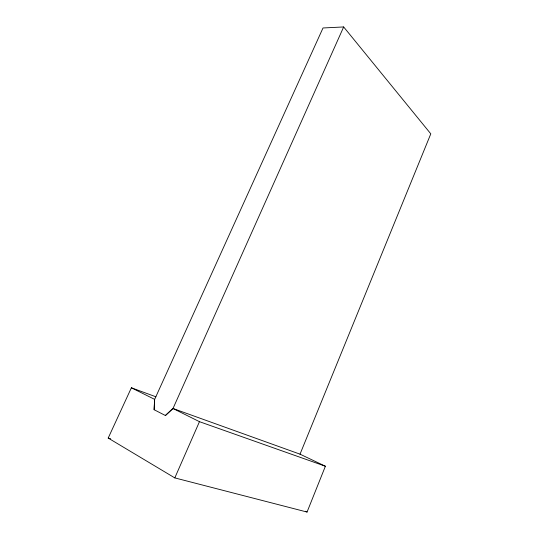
<?xml version="1.0" encoding="UTF-8"?>
<svg xmlns="http://www.w3.org/2000/svg" width="539" height="539" viewBox="0 0 539 539"><rect width="100%" height="100%" fill="white"/><g stroke="black" fill="none" stroke-linecap="round" stroke-linejoin="round"><path stroke-width="0.81" d="M154.174 409.748L154.565 399.332L131.381 387.79L108.204 438.066L174.804 477.898L307.055 512.05L325.388 466.235L299.933 454.114M174.804 477.898L199.464 421.68L325.388 466.235M343.666 26.95L323.016 27.974L154.659 399.379L154.08 409.701L165.453 415.542L172.904 408.461L300.028 454.161L430.796 133.834L343.666 26.95L172.999 408.508L165.358 415.495M108.204 438.066L110.616 438.766M131.381 387.79L155.879 396.785M172.904 408.461L199.464 421.68M305.586 511.255L307.055 512.05"/></g></svg>
